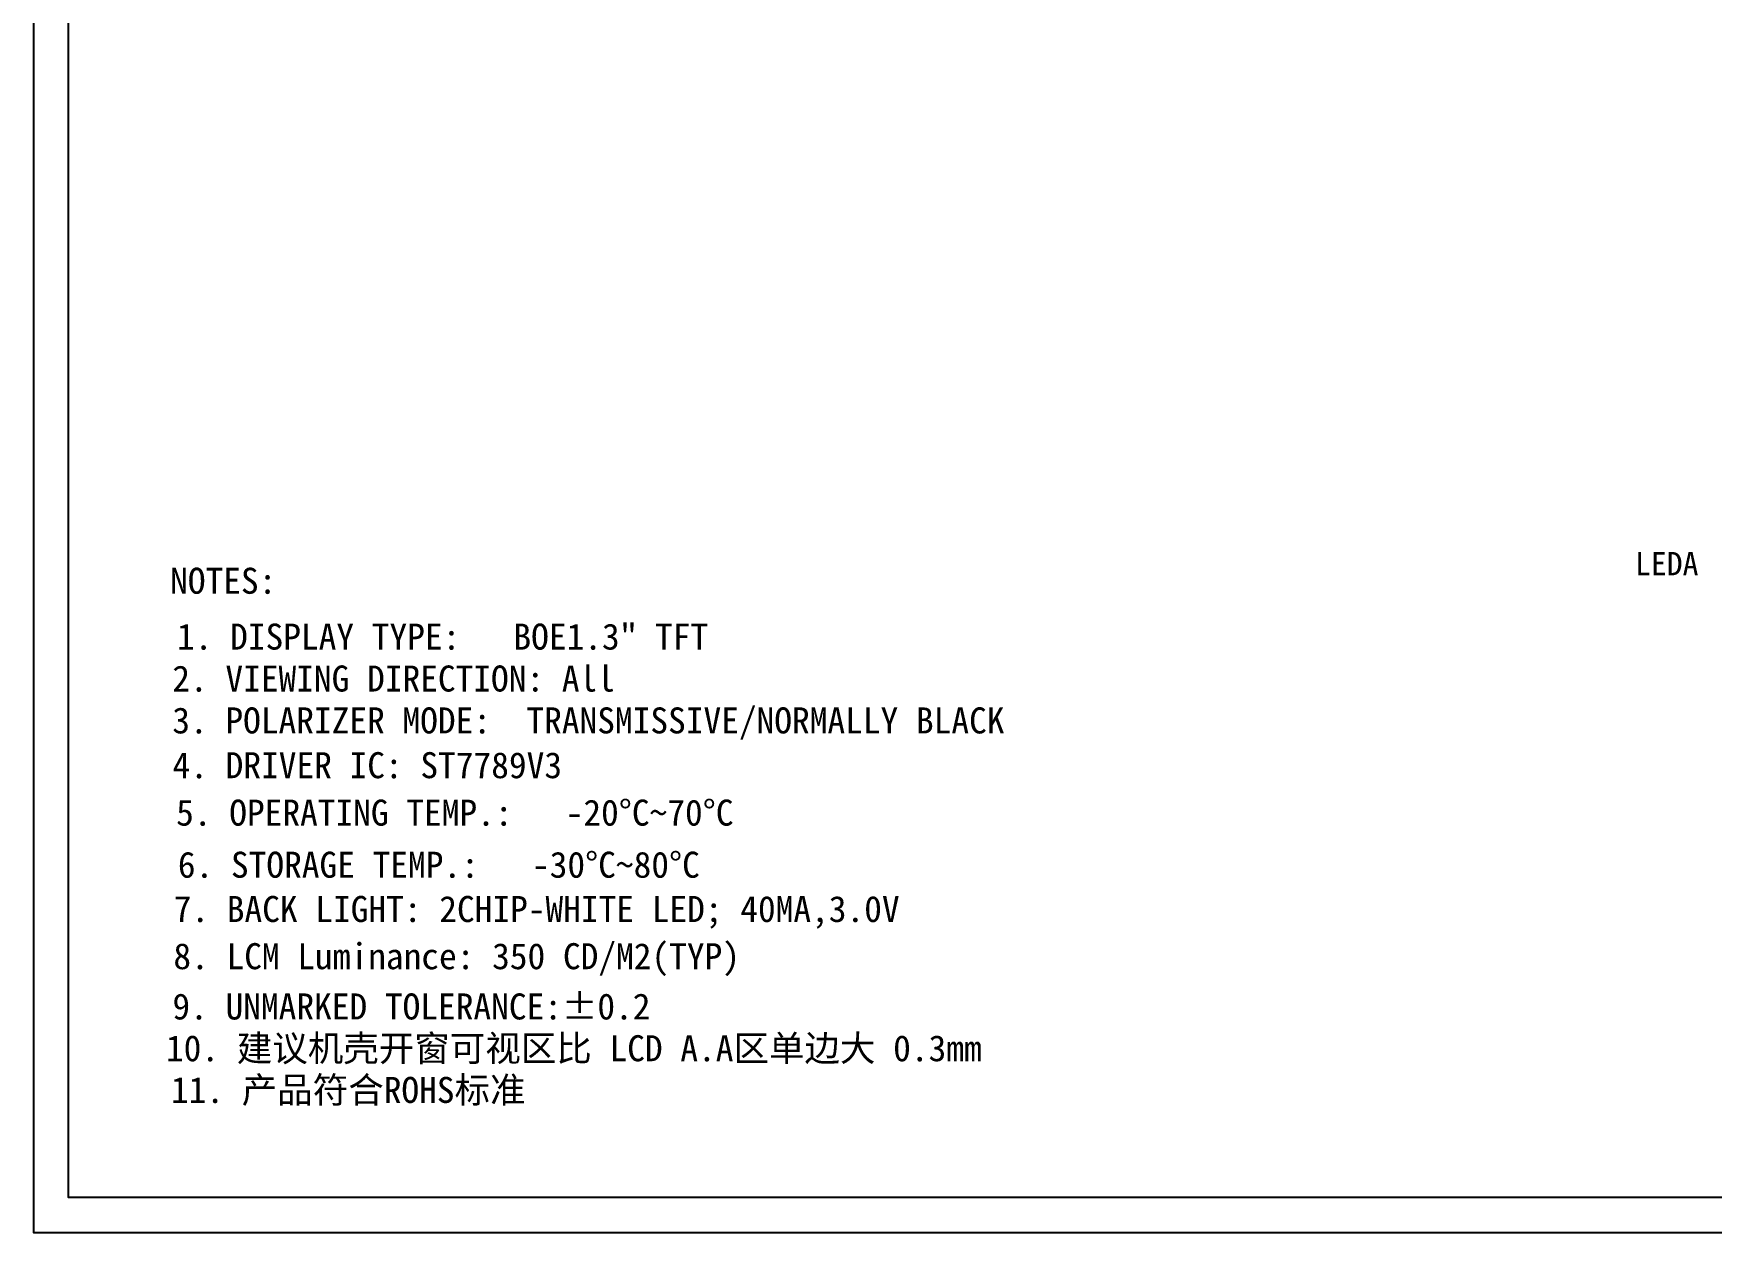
# Model space of a CAD drawing. Header units: millimetres. Extents: x 1344 to 1578, y 492 to 647.
# Drawn here: x 1344.2 to 1437.5, y 491.6 to 558.2 of the extents above; entities that cross this region are included whole.
import ezdxf
from ezdxf.lldxf.tags import DXFTag

# ---------------------------------------------------------------- set-up
doc = ezdxf.new("R2010")
doc.units = ezdxf.units.MM
doc.layers.add('CEN', color=1, linetype='CENTER', lineweight=15)
doc.layers.add('图框', color=7, linetype='Continuous', lineweight=0)
doc.layers.add('Frame', color=7, linetype='Continuous')
doc.styles.add('宋体', font='')
doc.styles.get('宋体').set_extended_font_data('SimSun')
tags = doc.linetypes.add('CENTER', pattern=[2, 1.25, -0.25, 0.25, -0.25]).pattern_tags.tags
tags[10:11] = [DXFTag(74, 4), DXFTag(75, 0), DXFTag(340, '0'), DXFTag(46, 0.0), DXFTag(50, 0.0), DXFTag(44, 0.0), DXFTag(45, 0.0)]
tags[8:9] = [DXFTag(74, 4), DXFTag(75, 0), DXFTag(340, '0'), DXFTag(46, 0.0), DXFTag(50, 0.0), DXFTag(44, 0.0), DXFTag(45, 0.0)]
tags[6:7] = [DXFTag(74, 4), DXFTag(75, 0), DXFTag(340, '0'), DXFTag(46, 0.0), DXFTag(50, 0.0), DXFTag(44, 0.0), DXFTag(45, 0.0)]
tags[4:5] = [DXFTag(74, 4), DXFTag(75, 0), DXFTag(340, '0'), DXFTag(46, 0.0), DXFTag(50, 0.0), DXFTag(44, 0.0), DXFTag(45, 0.0)]

msp = doc.modelspace()

# ---------------------------------------------------------------- linework, layer by layer
at = {"layer": 'Frame', "color": 7}
for points in [[(1577.836, 647.351), (1344.169, 647.351), (1344.169, 491.572), (1577.836, 491.572)], [(1575.889, 493.519), (1346.116, 493.519), (1346.116, 645.403), (1575.889, 645.403)]]:
    msp.add_lwpolyline(points, close=True, dxfattribs=at)

# ---------------------------------------------------------------- texts
at = {"color": 7, "insert": (1351.894, 518.267), "char_height": 1.44705, "width": 38.94082, "attachment_point": 1, "style": '宋体'}
msp.add_mtext('4. DRIVER IC: ST7789V3', dxfattribs=at)
at = {"layer": 'CEN', "color": 3, "style": '宋体'}
msp.add_text('LEDA', height=1.296, dxfattribs=at).set_placement((1433.203, 528.099))
at = {"layer": '图框', "style": '宋体'}
for s, height, p in [('NOTES:', 1.4471, (1351.762, 527.073)), ('1. DISPLAY TYPE:   BOE1.3" TFT', 1.44705, (1352.144, 523.968)), ('2. VIEWING DIRECTION: All', 1.44705, (1351.882, 521.638)), ('3. POLARIZER MODE:  TRANSMISSIVE/NORMALLY BLACK', 1.44705, (1351.882, 519.309)), ('5. OPERATING TEMP.:   -20%%DC~70%%DC', 1.44705, (1352.095, 514.184)), ('6. STORAGE TEMP.:   -30%%DC~80%%DC', 1.44705, (1352.191, 511.288)), ('7. BACK LIGHT: 2CHIP-WHITE LED; 40MA,3.0V', 1.44705, (1351.958, 508.827)), ('8. LCM Luminance: 350 CD/M2(TYP)', 1.44705, (1351.943, 506.204)), ('9. UNMARKED TOLERANCE:%%P0.2', 1.44705, (1351.889, 503.41)), ('10. 建议机壳开窗可视区比 LCD A.A区单边大 0.3mm', 1.44705, (1351.529, 501.087))]:
    msp.add_text(s, height=height, dxfattribs=at).set_placement(p)
at = {"layer": '图框', "insert": (1351.803, 500.217), "char_height": 1.44705, "width": 38.94082, "attachment_point": 1, "style": '宋体'}
msp.add_mtext('11. 产品符合ROHS标准', dxfattribs=at)

doc.saveas('drawing.dxf')
